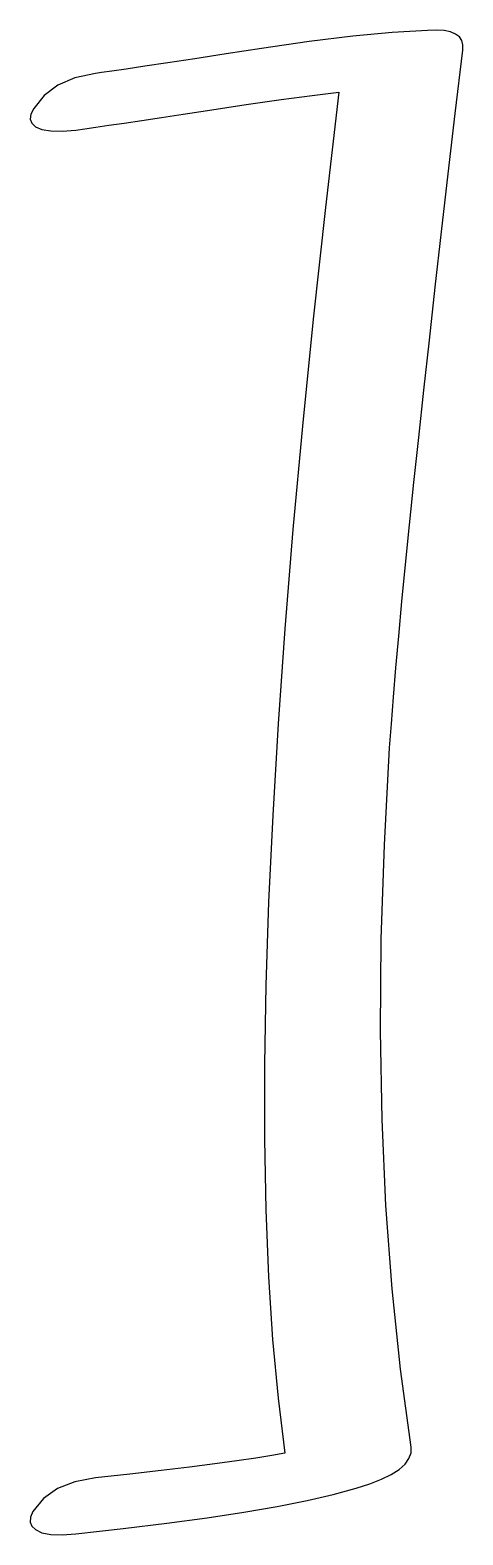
# Model space of a CAD drawing. Extents: x -1.1 to 5.9, y -1.9 to 22.4.
import ezdxf

# ---------------------------------------------------------------- set-up
doc = ezdxf.new("R2010")
doc.units = 0
doc.layers.get('0').update_dxf_attribs({"linetype": 'CONTINUOUS'})

msp = doc.modelspace()

# ---------------------------------------------------------------- linework, layer by layer
at = {"color": 0}
for p, q in [((3.36888, 22.1675), (2.59722, 22.0556)), ((4.07292, 22.2535), (3.36888, 22.1675)), ((4.70921, 22.3133), (4.07292, 22.2535)), ((5.27778, 22.3472), (4.70921, 22.3133)), ((5.42339, 22.3514), (5.27778, 22.3472)), ((5.54775, 22.3429), (5.42339, 22.3514)), ((5.65082, 22.3218), (5.54775, 22.3429)), ((5.73264, 22.2882), (5.65082, 22.3218)), ((5.79318, 22.2419), (5.73264, 22.2882)), ((5.83247, 22.1832), (5.79318, 22.2419)), ((5.85047, 22.1118), (5.83247, 22.1832)), ((5.84722, 22.0278), (5.85047, 22.1118)), ((1.51818, 21.8897), (1.08089, 21.8232)), ((2.0236, 21.9672), (1.51818, 21.8897)), ((2.59722, 22.0556), (2.0236, 21.9672)), ((5.72706, 21.0072), (5.84722, 22.0278)), ((-0.083333, 21.6528), (-0.416721, 21.5806)), ((0.013184, 21.6651), (-0.083333, 21.6528)), ((0.177897, 21.6883), (0.013184, 21.6651)), ((0.410753, 21.7225), (0.177897, 21.6883)), ((0.711751, 21.7674), (0.410753, 21.7225)), ((1.08089, 21.8232), (0.711751, 21.7674)), ((-0.694499, 21.4615), (-0.916721, 21.2958)), ((-0.416721, 21.5806), (-0.694499, 21.4615)), ((-0.916721, 21.2958), (-1.08333, 21.0833)), ((1.72222, 21.0556), (2.34978, 21.1519)), ((2.34978, 21.1519), (2.91314, 21.2326)), ((2.91314, 21.2326), (3.41228, 21.2978)), ((3.41228, 21.2978), (3.84722, 21.3472)), ((3.84722, 21.3472), (3.62896, 19.4842)), ((-1.12847, 20.9922), (-1.13889, 20.9132)), ((-1.13889, 20.9132), (-1.11458, 20.8464)), ((-1.08333, 21.0833), (-1.12847, 20.9922)), ((0.661675, 20.8935), (0.980035, 20.9418)), ((0.980035, 20.9418), (1.33355, 20.9958)), ((1.33355, 20.9958), (1.72222, 21.0556)), ((5.61307, 20.0289), (5.72706, 21.0072)), ((-1.11458, 20.8464), (-1.05556, 20.7917)), ((-1.05556, 20.7917), (-0.952257, 20.7465)), ((-0.952257, 20.7465), (-0.809028, 20.7222)), ((-0.809028, 20.7222), (-0.625868, 20.7188)), ((-0.625868, 20.7188), (-0.402778, 20.7361)), ((-0.402778, 20.7361), (-0.2602, 20.7562)), ((-0.2602, 20.7562), (-0.082465, 20.7821)), ((-0.082465, 20.7821), (0.130425, 20.8136)), ((0.130425, 20.8136), (0.378472, 20.8507)), ((0.378472, 20.8507), (0.661675, 20.8935)), ((5.50526, 19.0928), (5.61307, 20.0289)), ((3.62896, 19.4842), (3.43251, 17.6863)), ((5.40365, 18.1989), (5.50526, 19.0928)), ((5.30821, 17.3471), (5.40365, 18.1989)), ((3.43251, 17.6863), (3.25786, 15.9538)), ((5.21897, 16.5376), (5.30821, 17.3471)), ((5.1359, 15.7703), (5.21897, 16.5376)), ((3.25786, 15.9538), (3.10504, 14.2865)), ((5.05903, 15.0451), (5.1359, 15.7703)), ((4.98833, 14.3624), (5.05903, 15.0451)), ((4.92383, 13.7216), (4.98833, 14.3624)), ((3.10504, 14.2865), (2.97401, 12.6846)), ((4.8655, 13.1232), (4.92383, 13.7216)), ((4.81337, 12.5669), (4.8655, 13.1232)), ((2.97401, 12.6846), (2.86481, 11.1481)), ((4.76742, 12.0528), (4.81337, 12.5669)), ((4.72765, 11.581), (4.76742, 12.0528)), ((4.69407, 11.1514), (4.72765, 11.581)), ((2.86481, 11.1481), (2.7774, 9.67681)), ((4.66667, 10.7639), (4.69407, 11.1514)), ((4.58089, 9.19601), (4.66667, 10.7639)), ((2.7774, 9.67681), (2.71181, 8.27089)), ((4.53207, 7.67279), (4.58089, 9.19601)), ((2.71181, 8.27089), (2.66803, 6.93028)), ((4.52013, 6.19428), (4.53207, 7.67279)), ((2.66803, 6.93028), (2.64606, 5.655)), ((4.54508, 4.76047), (4.52013, 6.19428)), ((2.64606, 5.655), (2.64589, 4.44504)), ((4.60693, 3.37136), (4.54508, 4.76047)), ((2.64589, 4.44504), (2.66754, 3.3004)), ((2.66754, 3.3004), (2.71099, 2.22108)), ((4.70568, 2.02696), (4.60693, 3.37136)), ((2.71099, 2.22108), (2.77626, 1.20709)), ((4.84131, 0.727268), (4.70568, 2.02696)), ((2.77626, 1.20709), (2.86333, 0.25841)), ((5.01389, -0.527778), (4.84131, 0.727268)), ((2.86333, 0.25841), (2.97222, -0.625)), ((2.50521, -0.707411), (2.19749, -0.753201)), ((2.76346, -0.66466), (2.50521, -0.707411)), ((2.97222, -0.625), (2.76346, -0.66466)), ((4.91493, -0.803819), (4.97917, -0.715278)), ((4.97917, -0.715278), (5.01215, -0.623264)), ((5.01215, -0.623264), (5.01389, -0.527778)), ((0.471733, -0.966743), (-0.083333, -1.02778)), ((0.977376, -0.9088), (0.471733, -0.966743)), ((1.43354, -0.853896), (0.977376, -0.9088)), ((1.84028, -0.802029), (1.43354, -0.853896)), ((2.19749, -0.753201), (1.84028, -0.802029)), ((4.53467, -1.04861), (4.69265, -0.970486)), ((4.69265, -0.970486), (4.81944, -0.888889)), ((4.81944, -0.888889), (4.91493, -0.803819)), ((-0.697971, -1.19786), (-0.924533, -1.35845)), ((-0.417589, -1.08762), (-0.697971, -1.19786)), ((-0.083333, -1.02778), (-0.417589, -1.08762)), ((3.75651, -1.294), (4.125, -1.19444)), ((4.125, -1.19444), (4.34543, -1.12326)), ((4.34543, -1.12326), (4.53467, -1.04861)), ((-0.924533, -1.35845), (-1.09722, -1.56944)), ((2.85026, -1.48671), (3.3316, -1.39144)), ((3.3316, -1.39144), (3.75651, -1.294)), ((-1.13628, -1.66054), (-1.14236, -1.73953)), ((-1.09722, -1.56944), (-1.13628, -1.66054)), ((1.06771, -1.7595), (1.71832, -1.67074)), ((1.71832, -1.67074), (2.3125, -1.57981)), ((2.3125, -1.57981), (2.85026, -1.48671)), ((-1.14236, -1.73953), (-1.11545, -1.80638)), ((-1.11545, -1.80638), (-1.05556, -1.86111)), ((-1.05556, -1.86111), (-0.952257, -1.91233)), ((-0.952257, -1.91233), (-0.809028, -1.94097)), ((-0.809028, -1.94097), (-0.625868, -1.94706)), ((-0.625868, -1.94706), (-0.402778, -1.93056)), ((-0.402778, -1.93056), (0.360678, -1.84608)), ((0.360678, -1.84608), (1.06771, -1.7595))]:
    msp.add_line(p, q, dxfattribs=at)

doc.saveas('drawing.dxf')
